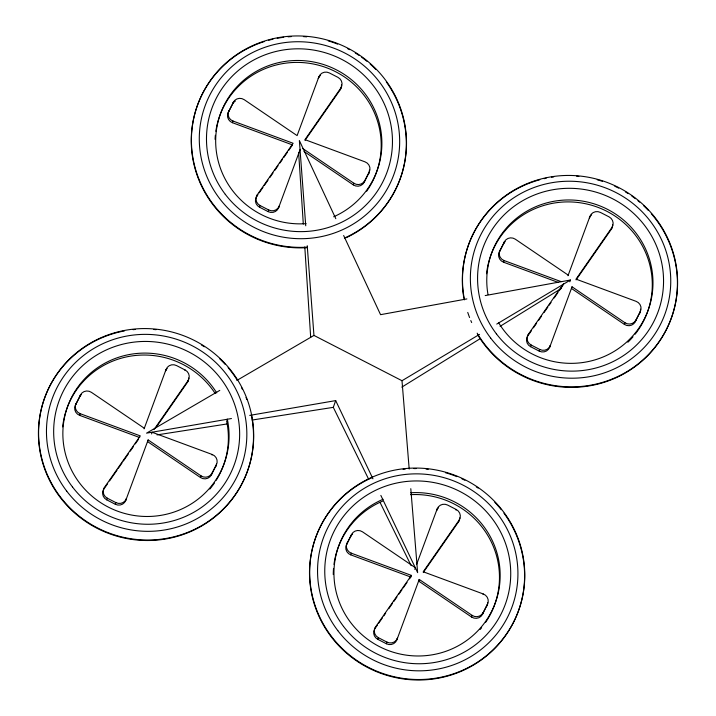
<?xml version="1.0" encoding="UTF-8"?>
<svg xmlns="http://www.w3.org/2000/svg" width="716" height="716" viewBox="0 0 716 716"><rect width="100%" height="100%" fill="white"/><g stroke="black" fill="none" stroke-linecap="round" stroke-linejoin="round"><path stroke-width="1.07" d="M139.709 437.548L79.619 415.343A7.527 7.366 19.5 0 1 75.484 404.996L80.469 394.919A7.527 7.366 19.5 0 1 91.371 392.305L144.292 428.24M79.995 396.252L80.469 394.919M79.619 415.343L80.201 413.687A7.527 7.366 19.5 0 1 76.075 403.341M288.754 150.342L292.522 144.918L232.44 122.704A7.527 7.366 19.5 0 1 228.306 112.358L233.291 102.281A7.527 7.366 19.5 0 1 244.192 99.667L297.104 135.61L318.871 76.845A7.527 7.366 19.5 0 1 329.342 72.934L337.979 77.373A7.527 7.366 19.5 0 1 340.78 88.122L340.198 89.777L304.998 140.39M233.291 102.281L232.709 103.927A7.527 7.366 19.5 0 1 235.358 101.099M232.44 122.704L233.022 121.058A7.527 7.366 19.5 0 1 228.887 110.712M80.201 413.687L140.291 435.901L104.464 487.426L103.883 489.073A7.527 7.366 19.5 0 0 106.684 499.822L115.321 504.27A7.527 7.366 19.5 0 0 125.792 500.35L148.14 439.937L201.053 475.88A7.527 7.366 19.5 0 0 211.954 473.267L216.357 464.836A7.527 7.366 19.5 0 0 212.222 454.49L152.141 432.276L151.55 433.932M106.684 499.822L107.275 498.175A7.527 7.366 19.5 0 1 104.464 487.426M115.321 504.27L115.903 502.614A7.527 7.366 19.5 0 0 126.374 498.703L125.792 500.35M155.954 427.604L187.386 382.407L187.968 380.76A7.527 7.366 19.5 0 0 185.158 370.011L176.521 365.563A7.527 7.366 19.5 0 0 166.049 369.483L165.468 371.13A7.527 7.366 19.5 0 1 167.141 368.525M148.14 439.937L147.559 441.593L200.471 477.527A7.527 7.366 19.5 0 0 211.372 474.914L216.357 464.836M184.979 370.521L185.158 370.011M300.192 149.367L278.613 207.712A7.527 7.366 19.5 0 1 268.142 211.632L259.505 207.192A7.527 7.366 19.5 0 1 256.695 196.444L257.277 194.788L293.113 143.272L233.022 121.058M259.505 207.192L260.087 205.537A7.527 7.366 19.5 0 1 257.277 194.788M268.142 211.632L268.724 209.985A7.527 7.366 19.5 0 0 279.195 206.065L278.613 207.712M318.871 76.845L318.289 78.5A7.527 7.366 19.5 0 1 320.553 75.359M200.471 477.527L201.053 475.88M212.043 455.009L212.222 454.49M211.372 474.914L211.954 473.267M304.023 151.434L353.292 184.889L353.874 183.242A7.527 7.366 19.5 0 0 364.775 180.629L369.179 172.207A7.527 7.366 19.5 0 0 365.044 161.861L304.953 139.647L340.78 88.122M353.292 184.889A7.527 7.366 19.5 0 0 364.193 182.285L364.775 180.629M364.193 182.285L369.179 172.207M368.695 479.317L333.298 407.35L335.688 400.602L249.714 415.396M347.162 542.835A7.527 7.366 19.5 0 0 351.296 553.182L411.378 575.395L410.796 577.042L350.706 554.837A7.527 7.366 19.5 0 1 346.571 544.491L351.556 534.413A7.527 7.366 19.5 0 1 362.457 531.8L415.378 567.734L414.797 569.39M346.571 544.491L351.198 535.443M351.27 535.237L351.556 534.413M350.706 554.837L351.296 553.182M558.435 282.498L503.527 262.199A7.527 7.366 19.5 0 1 499.392 251.853L504.377 241.775A7.527 7.366 19.5 0 1 515.278 239.171L568.191 275.105M503.903 243.118L504.377 241.775M503.527 262.199L504.109 260.552A7.527 7.366 19.5 0 1 499.974 250.206M411.378 575.395L375.551 626.921L374.969 628.567L377.484 624.952M416.524 564.647L437.145 508.978A7.527 7.366 19.5 0 1 447.607 505.057L456.244 509.506A7.527 7.366 19.5 0 1 459.054 520.255L423.228 571.78L483.309 593.985A7.527 7.366 19.5 0 1 487.444 604.331L483.04 612.762A7.527 7.366 19.5 0 1 472.139 615.375L419.227 579.432L396.879 639.844A7.527 7.366 19.5 0 1 386.407 643.765L377.771 639.316L378.361 637.67A7.527 7.366 19.5 0 1 375.551 626.921M386.407 643.765L386.989 642.118A7.527 7.366 19.5 0 0 397.461 638.198L396.879 639.844M437.145 508.978L436.554 510.624A7.527 7.366 19.5 0 1 438.523 507.751M419.227 579.432L418.645 581.088L471.558 617.022A7.527 7.366 19.5 0 0 482.459 614.409L487.444 604.331M456.029 510.123L456.244 509.506M423.272 572.523L458.473 521.901L459.054 520.255M563.564 283.67L528.363 334.283L527.782 335.938A7.527 7.366 19.5 0 0 530.592 346.687L539.229 351.126A7.527 7.366 19.5 0 0 549.7 347.215L572.039 286.803L624.961 322.737A7.527 7.366 19.5 0 0 635.862 320.133L640.265 311.702A7.527 7.366 19.5 0 0 636.13 301.355L576.04 279.142L611.867 227.616A7.527 7.366 19.5 0 0 609.065 216.867L600.429 212.428A7.527 7.366 19.5 0 0 589.957 216.348L567.994 275.723M530.592 346.687L531.174 345.04A7.527 7.366 19.5 0 1 528.363 334.283M539.229 351.126L539.81 349.48A7.527 7.366 19.5 0 0 550.282 345.56L549.7 347.215M589.957 216.348L589.375 217.995A7.527 7.366 19.5 0 1 591.64 214.854M569.82 281.809L570.455 280.019L485.215 295.574M572.039 286.803L571.457 288.45L624.379 324.393A7.527 7.366 19.5 0 0 635.28 321.779L640.265 311.702M471.558 617.022L472.139 615.375M576.085 279.884L611.285 229.272L611.867 227.616M483.094 594.611L483.309 593.985M482.459 614.409L483.04 612.762M624.379 324.393L624.961 322.737M635.28 321.779L635.862 320.133M144.086 428.857L166.049 369.483M75.484 404.996L79.888 396.566M228.306 112.358L232.217 104.867M499.392 251.853L503.796 243.431M256.695 196.444L257.957 194.636M259.21 192.828L262.978 187.404M264.24 185.596L268.008 180.172M269.896 177.461L273.038 172.941M274.926 170.229L278.068 165.709M279.956 162.997L282.471 159.382M283.724 157.574L287.492 152.15M104.509 488.169L107.651 483.649M109.539 480.937L117.075 470.09M118.337 468.282L122.105 462.858M123.367 461.05L128.397 453.819M130.276 451.107L133.418 446.587M135.306 443.875L138.448 439.356M154.021 429.564L187.968 380.76M528.408 335.034L531.558 330.515M533.438 327.803L536.579 323.283M538.468 320.571L541.609 316.051M544.124 312.436L547.901 307.012M549.154 305.204L551.043 302.492M554.184 297.972L557.952 292.549M559.214 290.741L562.982 285.317M378.737 623.144L382.505 617.72M383.767 615.912L385.655 613.2M388.797 608.681L392.565 603.257M393.827 601.449L396.968 596.929M398.848 594.217L401.998 589.698M403.251 587.89L407.019 582.466M409.534 578.85L410.796 577.042M401.792 387.15L480.615 338.391M500.099 326.335L561.21 288.53M236.906 380.402L313.948 335.419L401.998 380.724L479.523 334.372M496.752 324.08L570.455 280.019M219.785 390.39L146.547 433.153L231.447 418.538M466.877 298.921L380.563 314.673L343.653 235.51M157.028 434.898L227.536 423.881M252.113 420.041L333.298 407.35M504.109 260.552L561.084 281.612M260.087 205.537L268.724 209.985M531.174 345.04L539.81 349.48M107.275 498.175L115.903 502.614M378.361 637.67L386.989 642.118M302.779 148.543L353.874 183.242M380.026 502.346L411.172 565.676M335.688 400.602L372.938 478.807M380.849 495.418L417.634 572.648L410.796 488.679M335.813 218.693L299.36 140.524L305.741 225.791M401.998 380.724L409.194 469.052M307.236 245.722L313.948 335.419M298.635 152.41L303.307 224.063M304.792 246.913L310.681 337.263M369.393 170.077A7.527 7.366 19.5 0 1 368.588 173.854M341.46 84.944A7.527 7.366 19.5 0 1 340.198 89.777M216.581 463.503A7.527 7.366 19.5 0 1 215.776 466.492M188.666 377.976A7.527 7.366 19.5 0 1 187.386 382.407M80.076 396.234A7.527 7.366 19.5 0 1 81.284 394.704M487.677 602.603A7.527 7.366 19.5 0 1 486.862 605.987M459.762 517.865A7.527 7.366 19.5 0 1 458.473 521.901M350.974 536.06A7.527 7.366 19.5 0 1 352.657 533.93M377.771 639.316A7.527 7.366 19.5 0 1 374.754 628.89M640.444 309.178A7.527 7.366 19.5 0 1 639.674 313.348M612.547 224.448A7.527 7.366 19.5 0 1 611.285 229.272M503.975 243.091A7.527 7.366 19.5 0 1 505.183 241.569M215.838 131.296A83.307 81.49 19.5 0 1 328.331 68.423A83.307 81.49 19.5 0 1 366.637 191.235M215.069 139.351A83.307 81.49 19.5 0 1 215.355 135.27M307.495 247.154A107.812 105.458 19.5 0 1 197.043 106.505A107.812 105.458 19.5 0 1 370.664 63.849A107.812 105.458 19.5 0 1 344.423 238.088M306.09 223.634A83.307 81.49 19.5 0 1 219.91 115.339A83.307 81.49 19.5 0 1 354.151 82A83.307 81.49 19.5 0 1 333.665 216.778M386.318 81.928A107.812 105.458 19.5 0 1 346.231 237.676M307.325 247.655A107.812 105.458 19.5 0 1 193.418 161.914A107.812 105.458 19.5 0 1 264.517 41.483M268.706 40.257A107.812 105.458 19.5 0 1 272.939 39.192M277.217 38.297A107.812 105.458 19.5 0 1 283.706 37.286M288.056 36.829A107.812 105.458 19.5 0 1 291.34 36.597M303.396 36.605A107.812 105.458 19.5 0 1 306.681 36.838M328.25 40.893A107.812 105.458 19.5 0 1 337.612 44.106M347.618 48.643A107.812 105.458 19.5 0 1 349.569 49.664M355.27 52.966A107.812 105.458 19.5 0 1 358.958 55.356M361.652 57.244A107.812 105.458 19.5 0 1 366.878 61.263M370.217 64.1A107.812 105.458 19.5 0 1 375.766 69.389M226.551 420.766A83.307 81.49 19.5 0 1 216.196 480.293M214.433 482.978A83.307 81.49 19.5 0 1 209.815 489.082M62.641 426.906A83.307 81.49 19.5 0 1 126.141 356.98A83.307 81.49 19.5 0 1 215.185 393.514M227.303 419.12A83.307 81.49 19.5 0 1 129.328 514.598A83.307 81.49 19.5 0 1 77.856 387.052A83.307 81.49 19.5 0 1 216.733 392.923M251.334 415.038A107.812 105.458 19.5 0 1 167.535 538.656A107.812 105.458 19.5 0 1 40.597 454.544A107.812 105.458 19.5 0 1 124.405 330.935M133.06 329.664A107.812 105.458 19.5 0 1 135.243 329.458M153.868 329.476A107.812 105.458 19.5 0 1 156.052 329.682M201.518 345.031A107.812 105.458 19.5 0 1 204.311 346.777M219.821 358.958A107.812 105.458 19.5 0 1 225.209 364.399M228.109 367.675A107.812 105.458 19.5 0 1 237.157 379.99M241.498 387.535A107.812 105.458 19.5 0 1 242.491 389.477M246.035 397.416A107.812 105.458 19.5 0 1 246.814 399.439M410.59 494.658A83.307 81.49 19.5 0 1 488.231 536.186A83.307 81.49 19.5 0 1 485.52 622.472M481.617 627.717A83.307 81.49 19.5 0 1 480.176 629.436M333.262 574.554A83.307 81.49 19.5 0 1 333.531 568.414M333.969 564.414A83.307 81.49 19.5 0 1 382.666 501.102M410.733 492.751A83.307 81.49 19.5 0 1 495.615 602.022A83.307 81.49 19.5 0 1 360.945 633.785A83.307 81.49 19.5 0 1 383.078 499.276M503.939 513.175A107.812 105.458 19.5 0 1 474.395 664.511A107.812 105.458 19.5 0 1 322.37 623.144A107.812 105.458 19.5 0 1 372.58 477.429M403.063 469.284A107.812 105.458 19.5 0 1 405.238 469.052M413.991 468.577A107.812 105.458 19.5 0 1 416.184 468.568M426.047 469.07A107.812 105.458 19.5 0 1 428.231 469.302M445.459 472.721A107.812 105.458 19.5 0 1 456.898 476.641M461.936 478.834A107.812 105.458 19.5 0 1 464.908 480.275M476.31 486.88A107.812 105.458 19.5 0 1 478.127 488.106M494.801 502.301A107.812 105.458 19.5 0 1 501.281 509.702M486.549 273.772A83.307 81.49 19.5 0 1 600.044 208.168A83.307 81.49 19.5 0 1 635.128 334.211M632.998 336.797A83.307 81.49 19.5 0 1 627.86 342.248M464.46 299.852A107.812 105.458 19.5 0 1 593.492 178.311A107.812 105.458 19.5 0 1 656.876 344.718A107.812 105.458 19.5 0 1 477.151 333.173M471.665 322.54A107.812 105.458 19.5 0 1 470.806 320.544M469.58 317.528A107.812 105.458 19.5 0 1 467.754 312.418M487.981 294.455A83.307 81.49 19.5 0 1 588.767 202.368A83.307 81.49 19.5 0 1 637.025 330.702A83.307 81.49 19.5 0 1 498.596 322.692M651.3 213.708A107.812 105.458 19.5 0 1 632.819 368.23A107.812 105.458 19.5 0 1 477.536 334.605M463.887 298.223A107.812 105.458 19.5 0 1 539.792 179.752M544.026 178.687A107.812 105.458 19.5 0 1 546.165 178.221M551.544 177.237A107.812 105.458 19.5 0 1 553.701 176.924M576.675 176.243A107.812 105.458 19.5 0 1 578.868 176.431M597.225 179.788A107.812 105.458 19.5 0 1 602.487 181.363M614.758 186.205A107.812 105.458 19.5 0 1 618.705 188.138M625.417 191.888A107.812 105.458 19.5 0 1 628.209 193.642M631.852 196.103A107.812 105.458 19.5 0 1 635.378 198.708M637.965 200.757A107.812 105.458 19.5 0 1 639.648 202.163M643.729 205.814A107.812 105.458 19.5 0 1 648.374 210.459M219.544 198.511A100.437 98.244 19.5 0 0 391.759 179.823A100.437 98.244 19.5 0 0 287.107 42.325A100.437 98.244 19.5 0 0 219.544 198.511M225.289 194.322A93.214 91.183 19.5 0 0 385.127 176.977A93.214 91.183 19.5 0 0 288.002 49.359A93.214 91.183 19.5 0 0 225.289 194.322M60.341 496.868A107.812 105.458 19.5 0 0 245.212 476.811A107.812 105.458 19.5 0 0 132.872 329.208A107.812 105.458 19.5 0 0 60.341 496.868M66.722 491.14A100.437 98.244 19.5 0 0 238.938 472.453A100.437 98.244 19.5 0 0 134.295 334.954A100.437 98.244 19.5 0 0 66.722 491.14M72.468 486.952A93.214 91.183 19.5 0 0 232.306 469.607A93.214 91.183 19.5 0 0 135.181 341.988A93.214 91.183 19.5 0 0 72.468 486.952M331.427 636.363A107.812 105.458 19.5 0 0 516.299 616.306A107.812 105.458 19.5 0 0 403.958 468.703A107.812 105.458 19.5 0 0 331.427 636.363M337.809 630.635A100.437 98.244 19.5 0 0 510.025 611.947A100.437 98.244 19.5 0 0 405.381 474.448A100.437 98.244 19.5 0 0 337.809 630.635M343.555 626.446A93.214 91.183 19.5 0 0 503.393 609.101A93.214 91.183 19.5 0 0 406.267 481.492A93.214 91.183 19.5 0 0 343.555 626.446M490.63 338.006A100.437 98.244 19.5 0 0 662.846 319.318A100.437 98.244 19.5 0 0 558.203 181.819A100.437 98.244 19.5 0 0 490.63 338.006M496.376 333.817A93.214 91.183 19.5 0 0 656.214 316.472A93.214 91.183 19.5 0 0 559.089 188.854A93.214 91.183 19.5 0 0 496.376 333.817"/></g></svg>
